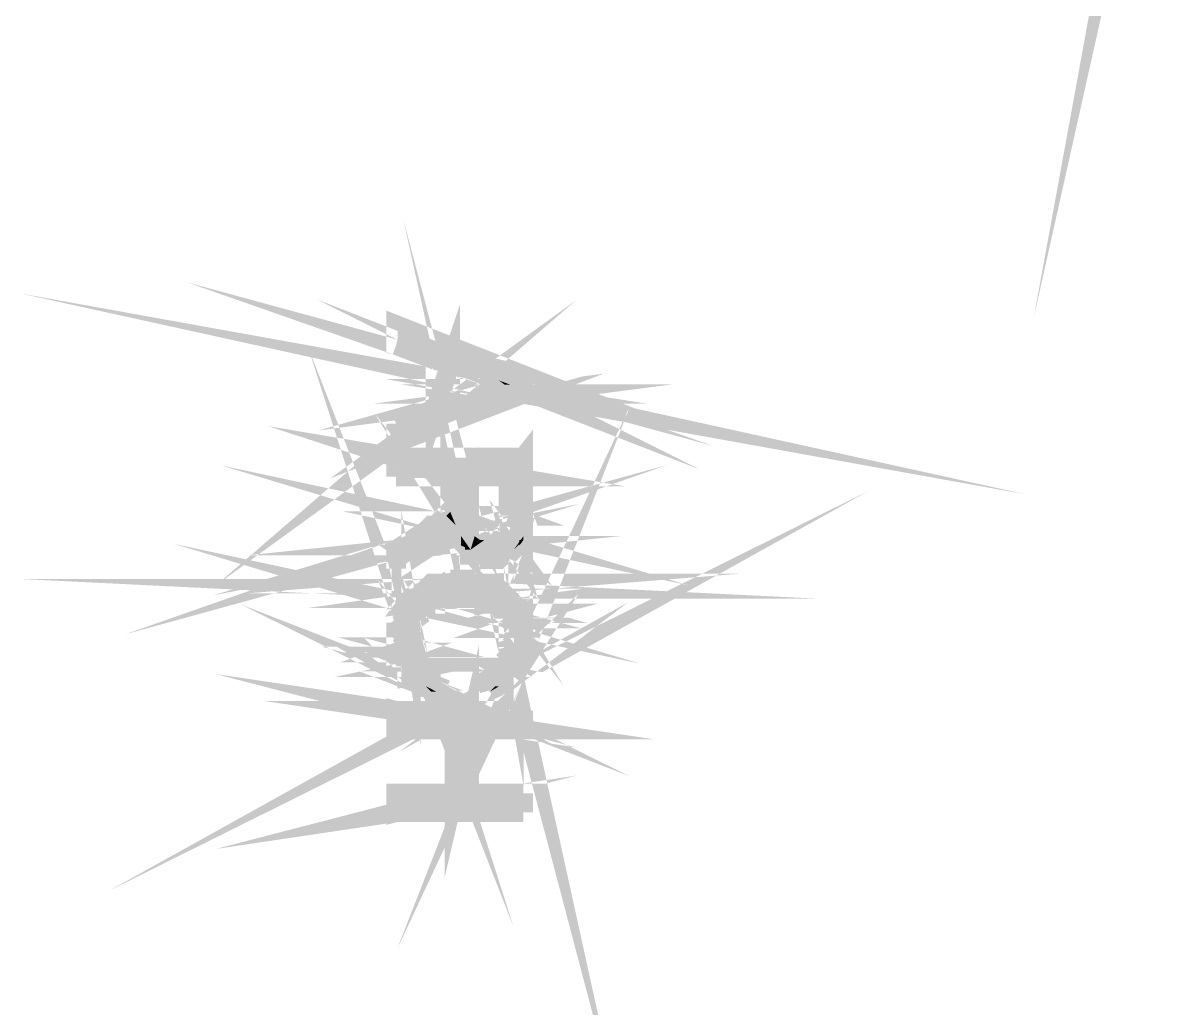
# Model space of a CAD drawing. Header units: inches. Extents: x -524 to 1067, y -71 to 1110.
# Drawn here: x 606 to 660, y 221.4 to 268.3 of the extents above; entities that cross this region are included whole.
import ezdxf

# ---------------------------------------------------------------- set-up
doc = ezdxf.new("R2010")
doc.units = ezdxf.units.IN
doc.header["$MEASUREMENT"] = 0
doc.layers.add('H', color=7, linetype='Continuous')
doc.layers.add('P', color=7, linetype='Continuous')

msp = doc.modelspace()

# ---------------------------------------------------------------- hatches: boundary and pattern name
at = {"layer": 'H', "linetype": 'Continuous'}
for points in [[(629.823, 251.535), (626.344, 251.984), (623.837, 252.951), (623.837, 253.853), (629.823, 251.535)], [(626.344, 251.984), (625.702, 249.926), (625.702, 252.243), (623.837, 252.951), (626.344, 251.984)], [(625.702, 249.926), (626.344, 251.984), (626.344, 250.181), (625.702, 249.926)], [(627.954, 251.535), (626.344, 251.984), (629.823, 251.535), (627.954, 251.535)], [(629.18, 251.083), (628.472, 251.276), (628.213, 251.276), (628.213, 251.535), (629.18, 251.083)], [(629.18, 251.083), (628.213, 251.535), (629.823, 251.535), (629.18, 251.083)], [(629.823, 250.634), (629.18, 251.083), (629.823, 251.535), (629.823, 250.634)], [(629.18, 251.083), (628.472, 251.276), (628.662, 251.276), (629.18, 251.083)], [(629.823, 250.634), (628.472, 250.824), (628.662, 250.824), (628.921, 251.083), (629.823, 250.634)], [(628.921, 251.083), (628.662, 251.276), (629.18, 251.083), (628.921, 251.083)], [(629.823, 250.634), (628.921, 251.083), (629.18, 251.083), (629.823, 250.634)], [(626.344, 250.181), (627.954, 250.634), (628.213, 250.824), (629.823, 250.634), (623.837, 248.316), (626.344, 250.181)], [(629.823, 250.634), (628.213, 250.824), (628.472, 250.824), (629.823, 250.634)], [(623.837, 248.316), (623.837, 249.218), (625.702, 249.926), (626.344, 250.181), (623.837, 248.316)], [(623.837, 246.641), (623.837, 247.608), (629.823, 247.608), (629.823, 244.838), (629.18, 246.641), (623.837, 246.641)], [(627.312, 243.228), (626.604, 244.389), (626.604, 245.739), (627.312, 246.641), (627.312, 243.228)], [(626.604, 245.739), (626.604, 246.641), (627.312, 246.641), (626.604, 245.739)], [(629.18, 244.838), (629.18, 246.641), (629.823, 244.838), (629.18, 244.838)], [(626.604, 244.389), (626.155, 244.838), (626.344, 245.031), (626.604, 244.389)], [(626.604, 244.389), (626.344, 245.031), (626.344, 245.29), (626.604, 245.29), (626.604, 244.389)], [(625.702, 244.389), (625.702, 244.582), (626.604, 244.389), (625.702, 244.389)], [(626.604, 244.389), (625.702, 244.582), (625.895, 244.582), (626.604, 244.389)], [(626.604, 244.389), (625.895, 244.582), (626.155, 244.838), (626.604, 244.389)], [(629.37, 243.228), (629.18, 244.582), (629.18, 244.838), (629.37, 243.228)], [(629.823, 244.582), (629.37, 243.228), (629.18, 244.838), (629.823, 244.838), (629.823, 244.582)], [(629.37, 243.228), (629.18, 244.389), (629.18, 244.582), (629.37, 243.228)], [(629.37, 243.228), (629.823, 244.582), (629.823, 244.389), (629.37, 243.228)], [(623.837, 243.228), (625.187, 244.13), (625.447, 244.389), (626.604, 244.389), (626.344, 244.13), (626.344, 243.871), (623.837, 243.228)], [(627.312, 243.228), (626.604, 244.13), (626.604, 244.389), (627.312, 243.228)], [(627.312, 243.228), (626.604, 243.871), (626.604, 244.13), (627.312, 243.228)], [(627.312, 243.228), (627.312, 244.13), (627.505, 243.871), (627.312, 243.228)], [(629.37, 243.228), (628.921, 243.871), (629.18, 244.13), (629.37, 243.228)], [(629.37, 243.228), (629.18, 244.13), (629.18, 244.389), (629.37, 243.228)], [(629.37, 243.228), (629.823, 244.389), (629.823, 244.13), (629.37, 243.228)], [(629.37, 243.228), (629.823, 244.13), (629.823, 243.871), (629.37, 243.228)], [(623.837, 243.228), (626.155, 243.809), (626.344, 243.871), (626.155, 243.809), (626.155, 243.681), (623.837, 243.228)], [(623.837, 243.228), (625.895, 243.615), (626.155, 243.681), (625.895, 243.615), (625.895, 243.422), (623.837, 243.228)], [(623.837, 242.265), (623.837, 243.228), (625.447, 243.422), (623.837, 242.265)], [(623.837, 243.228), (625.447, 243.422), (625.895, 243.422), (623.837, 243.228)], [(627.312, 243.228), (626.604, 243.871), (626.863, 243.871), (627.312, 243.228)], [(627.312, 243.228), (626.863, 243.681), (626.863, 243.871), (627.312, 243.228)], [(627.312, 243.228), (626.863, 243.422), (626.863, 243.681), (627.312, 243.228)], [(627.312, 243.228), (626.863, 243.422), (627.052, 243.422), (627.312, 243.228)], [(627.052, 243.228), (627.052, 243.422), (627.312, 243.228), (627.052, 243.228)], [(627.312, 243.228), (627.505, 243.871), (627.764, 243.681), (627.312, 243.228)], [(627.764, 242.714), (627.505, 242.973), (627.312, 242.973), (627.312, 243.228), (628.213, 243.681), (629.37, 243.228), (629.18, 242.973), (628.921, 242.973), (628.662, 242.714), (627.764, 242.714)], [(627.312, 243.228), (627.954, 243.681), (628.213, 243.681), (627.312, 243.228)], [(627.312, 243.228), (627.764, 243.681), (627.954, 243.681), (627.312, 243.228)], [(629.37, 243.228), (628.213, 243.681), (628.472, 243.681), (629.37, 243.228)], [(629.37, 243.228), (628.472, 243.681), (628.662, 243.681), (629.37, 243.228)], [(629.37, 243.228), (628.662, 243.681), (628.921, 243.871), (629.37, 243.228)], [(629.37, 243.228), (629.823, 243.871), (629.823, 243.681), (629.37, 243.228)], [(629.629, 243.422), (629.629, 243.681), (629.823, 243.681), (629.629, 243.422)], [(626.155, 241.553), (626.344, 241.812), (627.505, 241.812), (627.764, 241.553), (628.472, 241.553), (625.187, 241.363), (625.447, 241.553), (626.155, 241.553)], [(624.545, 240.845), (624.994, 241.363), (628.662, 241.363), (628.921, 241.104), (629.18, 241.104), (624.545, 240.845)], [(625.187, 241.363), (628.472, 241.553), (628.472, 241.363), (625.187, 241.363)], [(624.286, 240.655), (625.702, 240.845), (625.702, 240.655), (624.286, 240.655)], [(624.286, 240.655), (625.702, 240.845), (625.895, 240.845), (624.286, 240.655)], [(624.286, 240.655), (625.895, 240.845), (626.155, 240.845), (624.286, 240.655)], [(624.286, 240.655), (624.545, 240.845), (626.155, 240.845), (624.286, 240.655)], [(624.545, 240.845), (629.18, 241.104), (626.863, 240.845), (624.545, 240.845)], [(626.863, 240.845), (629.18, 241.104), (629.18, 240.845), (626.863, 240.845)], [(627.954, 240.655), (627.954, 240.845), (629.37, 240.845), (629.37, 240.655), (627.954, 240.655)], [(624.545, 239.046), (623.837, 239.947), (624.027, 240.203), (624.545, 239.046)], [(624.545, 239.046), (624.027, 240.203), (624.027, 240.396), (624.286, 240.396), (624.545, 239.046)], [(624.545, 239.046), (624.286, 240.396), (624.286, 240.655), (624.545, 239.046)], [(624.994, 240.396), (624.994, 240.203), (624.286, 240.655), (625.187, 240.655), (625.187, 240.396), (624.994, 240.396)], [(624.735, 240.203), (624.735, 239.947), (624.286, 240.655), (624.994, 240.203), (624.735, 240.203)], [(624.545, 239.688), (624.545, 239.494), (624.286, 240.655), (624.735, 239.947), (624.545, 239.688)], [(624.545, 239.046), (624.286, 240.655), (624.545, 239.494), (624.545, 239.046)], [(628.662, 240.396), (628.472, 240.655), (629.629, 240.396), (628.662, 240.396)], [(629.629, 240.396), (628.472, 240.655), (629.37, 240.655), (629.629, 240.396)], [(628.921, 240.203), (628.662, 240.396), (629.629, 240.396), (629.629, 240.203), (628.921, 240.203)], [(628.921, 239.947), (628.921, 240.203), (629.823, 240.203), (629.823, 239.688), (629.18, 239.947), (628.921, 239.947)], [(624.545, 239.046), (623.837, 239.688), (623.837, 239.947), (624.545, 239.046)], [(624.545, 239.046), (623.837, 239.235), (623.837, 239.688), (624.545, 239.046)], [(629.18, 239.494), (629.18, 239.947), (629.823, 239.688), (629.823, 239.235), (630.082, 239.046), (629.37, 237.177), (629.37, 239.235), (629.18, 239.494)], [(624.545, 238.786), (623.837, 239.046), (623.837, 239.235), (624.545, 239.046), (624.545, 238.786)], [(623.837, 238.078), (623.837, 239.046), (624.545, 238.786), (624.545, 238.337), (623.837, 238.078)], [(629.37, 237.177), (630.082, 239.046), (630.082, 238.786), (629.37, 237.177)], [(629.37, 237.177), (629.18, 238.593), (629.37, 238.786), (629.37, 237.177)], [(629.37, 237.177), (629.18, 238.078), (629.18, 238.593), (629.37, 237.177)], [(629.37, 237.177), (629.823, 238.337), (629.823, 238.593), (630.082, 238.786), (629.37, 237.177)], [(623.837, 238.078), (624.545, 238.337), (624.545, 238.078), (623.837, 238.078)], [(624.027, 237.629), (624.027, 237.885), (623.837, 238.078), (624.735, 238.078), (624.735, 237.885), (624.027, 237.629)], [(629.37, 237.177), (628.921, 237.885), (629.18, 238.078), (629.37, 237.177)], [(629.37, 237.177), (629.823, 238.337), (629.823, 238.078), (629.37, 237.177)], [(629.37, 237.177), (629.823, 238.078), (629.823, 237.885), (629.37, 237.177)], [(624.027, 237.629), (624.735, 237.885), (624.994, 237.885), (624.994, 237.629), (625.187, 237.629), (624.286, 237.436), (624.027, 237.629)], [(624.286, 237.177), (624.286, 237.436), (625.187, 237.629), (625.187, 237.436), (625.702, 237.436), (624.286, 237.177)], [(624.286, 237.177), (625.702, 237.436), (625.702, 237.177), (624.286, 237.177)], [(629.37, 237.177), (629.18, 236.918), (628.213, 236.469), (627.954, 237.436), (628.213, 237.436), (629.37, 237.177)], [(629.37, 237.177), (628.213, 237.436), (628.472, 237.436), (628.472, 237.629), (629.37, 237.177)], [(629.37, 237.177), (628.472, 237.629), (628.921, 237.629), (629.37, 237.177)], [(629.37, 237.177), (628.921, 237.629), (628.921, 237.885), (629.37, 237.177)], [(629.37, 237.177), (629.629, 237.498), (629.823, 237.885), (629.629, 237.498), (629.629, 237.436), (629.37, 237.177)], [(625.702, 236.469), (624.735, 236.918), (624.545, 236.918), (624.545, 237.177), (625.702, 236.469)], [(625.702, 236.469), (624.545, 237.177), (625.895, 237.177), (625.702, 236.469)], [(625.702, 236.469), (624.994, 236.728), (624.735, 236.918), (625.702, 236.469)], [(628.213, 236.469), (628.921, 236.918), (628.662, 236.728), (628.213, 236.469)], [(628.213, 236.469), (628.921, 236.918), (629.18, 236.918), (628.213, 236.469)], [(625.702, 236.469), (624.994, 236.728), (625.187, 236.728), (625.702, 236.469)], [(625.447, 236.469), (625.187, 236.728), (625.702, 236.469), (625.447, 236.469)], [(628.213, 236.469), (628.472, 236.728), (628.662, 236.728), (628.213, 236.469)], [(623.837, 234.6), (623.837, 235.567), (629.823, 234.6), (623.837, 234.6)], [(629.823, 234.6), (623.837, 235.567), (629.823, 235.567), (629.823, 234.6)], [(626.604, 231.64), (627.312, 234.6), (627.312, 231.64), (626.604, 231.64)], [(626.604, 231.64), (626.604, 234.6), (627.312, 234.6), (626.604, 231.64)], [(623.837, 230.676), (629.823, 231.64), (629.823, 230.676), (623.837, 230.676)], [(623.837, 230.676), (627.312, 231.64), (629.823, 231.64), (623.837, 230.676)], [(623.837, 230.676), (623.837, 231.64), (627.312, 231.64), (623.837, 230.676)]]:
    msp.add_hatch(color=256, dxfattribs=at).paths.add_polyline_path(points)

# ---------------------------------------------------------------- linework, layer by layer
at = {"layer": 'P'}
for points, const_width in [([(660.211, 284.238), (659.952, 283.081), (660.211, 284.497), (660.211, 284.238)], 1.157), ([(629.115, 238.144), (629.37, 237.177), (629.115, 238.337)], 0.927), ([(625.636, 252.243), (626.344, 252.05), (623.771, 252.951)], 0.927), ([(628.407, 250.889), (629.823, 250.634), (628.662, 250.889), (628.407, 250.889)], 0.927), ([(628.213, 251.535), (629.115, 251.083), (627.954, 251.535), (628.213, 251.535)], 0.927), ([(629.823, 251.535), (623.771, 252.951), (623.771, 253.915), (629.823, 251.535)], 0.927), ([(623.771, 252.951), (625.636, 252.243)], 0.927), ([(629.823, 251.535), (623.771, 252.951)], 0.927), ([(623.771, 252.951), (626.344, 252.05)], 0.927), ([(624.027, 240.203), (624.479, 239.046), (624.027, 240.462), (624.027, 240.203)], 0.927), ([(625.636, 252.243), (626.344, 252.05), (625.636, 249.926), (625.636, 252.243)], 0.927), ([(626.344, 252.05), (626.344, 250.181), (625.636, 249.926), (626.344, 252.05)], 0.927), ([(629.115, 251.083), (627.954, 251.535), (629.823, 251.535)], 0.927), ([(626.344, 252.05), (629.823, 251.535)], 0.927), ([(629.823, 251.535), (627.954, 251.535), (626.344, 252.05)], 0.927), ([(626.344, 252.05), (629.823, 251.535)], 0.927), ([(629.115, 251.083), (628.213, 251.342), (628.213, 251.535)], 0.927), ([(628.213, 251.535), (629.115, 251.083)], 0.927), ([(629.823, 251.535), (629.115, 251.083), (629.823, 250.634)], 0.927), ([(629.823, 251.535), (629.115, 251.083)], 0.927), ([(629.823, 250.634), (629.823, 251.535)], 0.927), ([(627.954, 250.634), (629.823, 250.634), (626.344, 250.181), (627.954, 250.634)], 0.927), ([(623.771, 248.316), (625.636, 249.926), (626.344, 250.181), (623.771, 248.316)], 0.927), ([(628.855, 251.083), (629.115, 251.083), (628.662, 251.342), (629.115, 251.083)], 0.927), ([(629.823, 250.634), (628.662, 250.889), (628.855, 251.083)], 0.927), ([(629.115, 251.083), (628.213, 251.342)], 0.927), ([(628.213, 251.342), (628.407, 251.342)], 0.927), ([(628.407, 251.342), (629.115, 251.083), (628.407, 251.342)], 0.927), ([(628.407, 251.342), (629.115, 251.083)], 0.927), ([(628.662, 251.342), (629.115, 251.083), (628.662, 251.342)], 0.927), ([(628.662, 251.342), (628.662, 251.342)], 0.927), ([(629.115, 251.083), (628.855, 251.083)], 0.927), ([(628.855, 251.083), (629.823, 250.634)], 0.927), ([(628.855, 251.083), (629.823, 250.634), (628.855, 251.083)], 0.927), ([(628.855, 251.083), (628.855, 251.083)], 0.927), ([(629.115, 251.083), (629.823, 250.634), (629.115, 251.083)], 0.927), ([(629.115, 251.083), (629.823, 250.634), (629.115, 251.083)], 0.927), ([(629.823, 250.634), (626.344, 250.181), (623.771, 248.316), (629.823, 250.634)], 0.927), ([(628.213, 250.889), (627.954, 250.634), (629.823, 250.634), (628.213, 250.889)], 0.927), ([(628.213, 250.889), (629.823, 250.634)], 0.927), ([(629.823, 250.634), (628.407, 250.889), (628.213, 250.889)], 0.927), ([(629.823, 250.634), (628.407, 250.889), (628.407, 250.889), (629.823, 250.634)], 0.927), ([(623.771, 248.316), (625.636, 249.926)], 0.927), ([(625.636, 249.926), (623.771, 249.218)], 0.927), ([(629.823, 238.144), (629.37, 237.177), (629.823, 238.337), (629.823, 238.144)], 0.927), ([(626.538, 244.13), (627.246, 243.228), (626.538, 244.389)], 0.927), ([(623.771, 249.218), (623.771, 248.316)], 0.927), ([(626.538, 244.389), (626.344, 245.29), (626.344, 245.097)], 0.927), ([(626.538, 246.707), (623.771, 247.608), (629.115, 246.707), (626.538, 246.707)], 0.927), ([(629.115, 246.707), (629.823, 247.608), (629.823, 244.838), (629.115, 246.707)], 0.927), ([(626.538, 246.707), (623.771, 247.608), (623.771, 246.707)], 0.927), ([(623.771, 247.608), (629.115, 246.707), (629.823, 247.608)], 0.927), ([(629.823, 247.608), (623.771, 247.608)], 0.927), ([(626.538, 245.739), (627.246, 246.707), (627.246, 243.228)], 0.927), ([(626.344, 243.936), (623.771, 243.228), (626.344, 244.13)], 0.927), ([(625.636, 244.582), (626.538, 244.389), (625.895, 244.582), (625.636, 244.582)], 0.927), ([(623.771, 246.707), (626.538, 246.707)], 0.927), ([(629.115, 246.707), (627.246, 246.707), (626.538, 246.707), (629.115, 246.707)], 0.927), ([(627.246, 246.707), (626.538, 246.707), (626.538, 245.739)], 0.927), ([(626.538, 245.739), (627.246, 246.707)], 0.927), ([(627.246, 243.228), (627.246, 245.097), (627.246, 246.707), (627.246, 243.228)], 0.927), ([(629.115, 246.707), (629.823, 244.838), (629.115, 244.838)], 0.927), ([(629.115, 244.838), (629.115, 246.707)], 0.927), ([(629.37, 243.228), (629.823, 244.582), (629.823, 244.389)], 0.927), ([(629.115, 236.983), (628.213, 236.534), (629.37, 237.177), (629.115, 236.983)], 0.927), ([(626.538, 245.546), (626.538, 244.389), (626.538, 245.739), (626.538, 245.546)], 0.927), ([(626.538, 244.389), (626.538, 245.739)], 0.927), ([(626.538, 245.739), (626.538, 245.739)], 0.927), ([(626.538, 245.739), (626.538, 244.389)], 0.927), ([(627.246, 243.228), (626.538, 245.739)], 0.927), ([(626.538, 245.739), (626.538, 244.389)], 0.927), ([(627.246, 243.228), (626.538, 245.739)], 0.927), ([(626.089, 244.838), (626.538, 244.389), (626.344, 245.097), (626.089, 244.838)], 0.927), ([(626.538, 244.389), (626.344, 245.29), (626.538, 245.29)], 0.927), ([(626.538, 244.389), (626.344, 245.097)], 0.927), ([(626.344, 245.097), (626.344, 245.097)], 0.927), ([(626.344, 245.097), (626.538, 244.389)], 0.927), ([(626.344, 245.097), (626.538, 244.389)], 0.927), ([(626.538, 245.29), (626.538, 244.389), (626.538, 245.546)], 0.927), ([(626.538, 245.546), (626.538, 245.29)], 0.927), ([(626.538, 244.389), (626.538, 245.546)], 0.927), ([(626.538, 245.546), (626.538, 245.546)], 0.927), ([(626.538, 245.546), (626.538, 244.389)], 0.927), ([(626.538, 245.29), (626.538, 244.389)], 0.927), ([(627.246, 244.838), (627.246, 243.228), (627.246, 245.097), (627.246, 244.838)], 0.927), ([(628.855, 243.936), (629.37, 243.228), (629.115, 244.13)], 0.927), ([(629.37, 243.228), (629.564, 243.681), (629.564, 243.422)], 0.927), ([(626.089, 243.681), (623.771, 243.228), (626.089, 243.936), (626.089, 243.681)], 0.927), ([(624.286, 240.655), (624.479, 239.494), (624.479, 239.754)], 0.927), ([(625.636, 244.582), (626.538, 244.389), (625.636, 244.582)], 0.927), ([(626.089, 244.838), (625.895, 244.582)], 0.927), ([(626.538, 244.389), (625.895, 244.582), (625.895, 244.582), (626.538, 244.389)], 0.927), ([(625.895, 244.582), (626.538, 244.389)], 0.927), ([(626.538, 244.389), (626.089, 244.838)], 0.927), ([(626.538, 244.389), (626.089, 244.838)], 0.927), ([(626.089, 244.838), (626.089, 244.838)], 0.927), ([(626.089, 244.838), (626.538, 244.389)], 0.927), ([(629.823, 244.838), (629.115, 244.838), (629.823, 244.582), (629.823, 244.838)], 0.927), ([(627.246, 244.838), (627.246, 243.228), (627.246, 244.838)], 0.927), ([(627.246, 244.582), (627.246, 243.228), (627.246, 244.582)], 0.927), ([(627.246, 244.582), (627.246, 243.228), (627.246, 244.582)], 0.927), ([(629.115, 244.838), (629.37, 243.228), (629.115, 244.838)], 0.927), ([(629.115, 244.838), (629.37, 243.228), (629.115, 244.838)], 0.927), ([(629.115, 244.838), (629.823, 244.582), (629.37, 243.228)], 0.927), ([(629.37, 243.228), (629.115, 244.838)], 0.927), ([(629.115, 244.582), (629.37, 243.228), (629.115, 244.582)], 0.927), ([(629.37, 243.228), (629.823, 244.582), (629.823, 244.582), (629.37, 243.228)], 0.927), ([(623.771, 243.228), (626.344, 244.13)], 0.927), ([(625.187, 244.13), (623.771, 243.228)], 0.927), ([(625.187, 244.13), (626.538, 244.389)], 0.927), ([(625.187, 244.13), (626.538, 244.389)], 0.927), ([(626.538, 244.389), (625.447, 244.389), (625.187, 244.13)], 0.927), ([(626.344, 244.13), (625.187, 244.13)], 0.927), ([(626.344, 244.13), (625.187, 244.13), (626.344, 244.13), (626.344, 244.13), (625.187, 244.13), (626.344, 244.13)], 0.927), ([(625.187, 244.13), (625.187, 244.13), (626.344, 244.13)], 0.927), ([(626.538, 244.389), (625.447, 244.389), (625.636, 244.389)], 0.927), ([(625.636, 244.389), (626.538, 244.389)], 0.927), ([(625.636, 244.389), (626.538, 244.389)], 0.927), ([(626.538, 244.389), (626.538, 244.389), (625.636, 244.389)], 0.927), ([(626.538, 244.389), (626.344, 244.13)], 0.927), ([(626.344, 244.13), (626.344, 243.936)], 0.927), ([(626.538, 244.389), (626.538, 244.13)], 0.927), ([(627.246, 243.228), (626.538, 244.389)], 0.927), ([(626.538, 244.389), (626.538, 244.389)], 0.927), ([(626.538, 244.389), (627.246, 243.228)], 0.927), ([(626.538, 244.389), (627.246, 243.228)], 0.927), ([(626.538, 244.13), (627.246, 243.228), (626.538, 244.13)], 0.927), ([(627.246, 244.389), (627.246, 243.228), (627.246, 244.389)], 0.927), ([(627.246, 244.13), (627.505, 243.936)], 0.927), ([(627.246, 243.228), (627.246, 244.13)], 0.927), ([(627.246, 244.13), (627.246, 243.228), (627.246, 244.13), (627.246, 243.228), (627.246, 244.13)], 0.927), ([(627.246, 244.13), (627.246, 244.13)], 0.927), ([(628.855, 243.936), (628.662, 243.681), (629.37, 243.228), (628.855, 243.936)], 0.927), ([(629.115, 244.13), (628.855, 243.936)], 0.927), ([(629.115, 244.389), (629.37, 243.228), (629.115, 244.389)], 0.927), ([(629.115, 244.389), (629.37, 243.228), (629.115, 244.389)], 0.927), ([(629.823, 244.389), (629.37, 243.228), (629.823, 244.389)], 0.927), ([(629.823, 244.389), (629.37, 243.228)], 0.927), ([(629.823, 244.13), (629.37, 243.228), (629.823, 244.13)], 0.927), ([(623.771, 243.228), (626.089, 243.936), (626.344, 243.936), (623.771, 243.228)], 0.927), ([(623.771, 243.228), (625.895, 243.681)], 0.927), ([(623.771, 243.228), (625.895, 243.681)], 0.927), ([(626.089, 243.681), (623.771, 243.228)], 0.927), ([(625.895, 243.681), (625.895, 243.422)], 0.927), ([(625.895, 243.681), (626.089, 243.681)], 0.927), ([(626.538, 243.936), (627.246, 243.228), (626.538, 243.936)], 0.927), ([(626.797, 243.936), (627.246, 243.228), (626.797, 243.936)], 0.927), ([(626.797, 243.681), (627.246, 243.228), (626.797, 243.681)], 0.927), ([(627.246, 243.228), (627.505, 243.936)], 0.927), ([(627.505, 243.936), (627.246, 243.228), (627.505, 243.936)], 0.927), ([(627.505, 243.936), (627.246, 243.228)], 0.927), ([(627.246, 243.228), (628.213, 243.681)], 0.927), ([(628.213, 243.681), (627.246, 243.228), (628.213, 243.681)], 0.927), ([(627.954, 243.681), (627.246, 243.228), (627.954, 243.681)], 0.927), ([(627.764, 243.681), (627.246, 243.228), (627.764, 243.681)], 0.927), ([(627.764, 243.681), (627.246, 243.228), (627.764, 243.681)], 0.927), ([(627.764, 243.681), (627.246, 243.228)], 0.927), ([(627.505, 243.936), (627.764, 243.681)], 0.927), ([(628.213, 243.681), (629.37, 243.228)], 0.927), ([(628.407, 243.681), (629.37, 243.228), (628.407, 243.681)], 0.927), ([(628.407, 243.681), (629.37, 243.228), (628.407, 243.681)], 0.927), ([(628.662, 243.681), (629.37, 243.228), (628.662, 243.681)], 0.927), ([(628.855, 243.936), (629.37, 243.228), (628.855, 243.936)], 0.927), ([(628.855, 243.936), (629.37, 243.228), (628.855, 243.936)], 0.927), ([(629.823, 243.936), (629.37, 243.228), (629.823, 243.936)], 0.927), ([(629.823, 243.936), (629.37, 243.228), (629.823, 243.936), (629.823, 243.936)], 0.927), ([(629.37, 243.228), (629.564, 243.681)], 0.927), ([(629.823, 243.681), (629.37, 243.228)], 0.927), ([(629.564, 243.681), (629.823, 243.681)], 0.927), ([(625.187, 240.462), (624.286, 240.655), (624.928, 240.462)], 0.927), ([(623.771, 243.228), (625.636, 243.422), (625.447, 243.422)], 0.927), ([(625.447, 243.422), (623.771, 243.228), (625.447, 243.422), (623.771, 243.228)], 0.927), ([(623.771, 242.327), (625.447, 243.422)], 0.927), ([(625.447, 243.422), (623.771, 243.228)], 0.927), ([(623.771, 243.228), (625.636, 243.422)], 0.927), ([(625.895, 243.422), (623.771, 243.228)], 0.927), ([(625.895, 243.422), (623.771, 243.228)], 0.927), ([(623.771, 243.228), (623.771, 242.327)], 0.927), ([(625.636, 243.422), (625.895, 243.422)], 0.927), ([(626.797, 243.422), (627.246, 243.228), (626.797, 243.422)], 0.927), ([(627.052, 243.422), (627.246, 243.228), (627.052, 243.422)], 0.927), ([(627.052, 243.228), (627.052, 243.228), (627.052, 243.228)], 0.927), ([(629.37, 243.228), (627.246, 243.228)], 0.927), ([(629.37, 243.228), (627.246, 243.228)], 0.927), ([(627.246, 243.228), (629.115, 242.973)], 0.927), ([(627.246, 243.228), (629.115, 242.973)], 0.927), ([(629.115, 242.973), (627.246, 242.973), (627.246, 243.228)], 0.927), ([(629.115, 242.973), (627.246, 242.973), (629.115, 242.973), (629.115, 242.973), (627.246, 242.973)], 0.927), ([(629.115, 242.973), (627.505, 242.973), (627.246, 242.973)], 0.927), ([(629.115, 242.973), (627.505, 242.973), (628.855, 242.973)], 0.927), ([(627.505, 242.973), (628.855, 242.973), (627.505, 242.973), (627.505, 242.973), (628.855, 242.973), (627.505, 242.973)], 0.927), ([(628.855, 242.973), (628.855, 242.973), (627.505, 242.973)], 0.927), ([(627.764, 242.779), (627.505, 242.973)], 0.927), ([(628.855, 242.973), (627.764, 242.779)], 0.927), ([(628.855, 242.973), (627.764, 242.779)], 0.927), ([(627.764, 242.779), (628.662, 242.779), (628.855, 242.973)], 0.927), ([(628.855, 242.973), (629.115, 242.973)], 0.927), ([(629.115, 242.973), (629.37, 243.228)], 0.927), ([(629.564, 243.422), (629.37, 243.228), (629.37, 243.228), (629.564, 243.422)], 0.927), ([(629.564, 243.422), (629.37, 243.228), (629.564, 243.422)], 0.927), ([(629.564, 243.422), (629.37, 243.228)], 0.927), ([(624.735, 239.947), (624.479, 239.754), (624.286, 240.655), (624.735, 239.947)], 0.927), ([(627.764, 242.779), (628.662, 242.779)], 0.927), ([(628.662, 242.779), (627.954, 242.779), (627.764, 242.779)], 0.927), ([(628.662, 242.779), (627.954, 242.779), (628.407, 242.779), (628.662, 242.779)], 0.927), ([(627.954, 242.779), (628.407, 242.779), (627.954, 242.779), (627.954, 242.779), (628.407, 242.779), (627.954, 242.779)], 0.927), ([(628.407, 242.779), (628.407, 242.779), (627.954, 242.779)], 0.927), ([(628.407, 242.779), (628.213, 242.779), (627.954, 242.779)], 0.927), ([(629.115, 238.593), (629.37, 237.177), (629.37, 238.786)], 0.927), ([(628.662, 241.363), (624.928, 241.363), (628.855, 241.17), (628.662, 241.363)], 0.927), ([(625.447, 241.619), (628.407, 241.619), (625.187, 241.363), (625.447, 241.619)], 0.927), ([(623.771, 239.947), (624.479, 239.046), (624.027, 240.203)], 0.927), ([(624.735, 241.17), (624.928, 241.363)], 0.927), ([(625.187, 241.363), (628.662, 241.363), (624.928, 241.363), (625.187, 241.363)], 0.927), ([(624.928, 241.363), (628.855, 241.17)], 0.927), ([(628.407, 241.363), (628.407, 241.619), (625.187, 241.363)], 0.927), ([(628.407, 241.363), (625.187, 241.363), (628.407, 241.363), (625.187, 241.363), (628.662, 241.363), (628.407, 241.363)], 0.927), ([(628.407, 241.363), (625.187, 241.363), (625.187, 241.363), (628.407, 241.363), (625.187, 241.363), (628.407, 241.363), (625.187, 241.363)], 0.927), ([(628.213, 241.619), (625.447, 241.619), (625.636, 241.619)], 0.927), ([(628.213, 241.619), (625.447, 241.619), (628.407, 241.619), (628.213, 241.619)], 0.927), ([(627.954, 241.619), (625.636, 241.619)], 0.927), ([(625.636, 241.619), (625.895, 241.619)], 0.927), ([(627.954, 241.619), (625.636, 241.619), (627.954, 241.619), (627.954, 241.619), (625.636, 241.619), (627.954, 241.619)], 0.927), ([(625.636, 241.619), (625.636, 241.619), (627.954, 241.619)], 0.927), ([(625.636, 241.619), (628.213, 241.619)], 0.927), ([(625.636, 241.619), (628.213, 241.619)], 0.927), ([(626.089, 241.619), (627.764, 241.619), (625.895, 241.619), (626.089, 241.619)], 0.927), ([(627.764, 241.619), (625.895, 241.619)], 0.927), ([(625.895, 241.619), (627.954, 241.619)], 0.927), ([(625.895, 241.619), (627.954, 241.619)], 0.927), ([(627.505, 241.812), (626.089, 241.619)], 0.927), ([(626.089, 241.619), (626.344, 241.812)], 0.927), ([(627.505, 241.812), (626.089, 241.619)], 0.927), ([(626.089, 241.619), (627.764, 241.619), (627.505, 241.812)], 0.927), ([(626.538, 241.812), (627.246, 241.812), (626.344, 241.812), (626.538, 241.812)], 0.927), ([(627.246, 241.812), (626.344, 241.812), (627.505, 241.812), (627.246, 241.812)], 0.927), ([(626.344, 241.812), (627.505, 241.812), (626.344, 241.812), (626.344, 241.812), (627.505, 241.812), (626.344, 241.812)], 0.927), ([(627.505, 241.812), (627.505, 241.812), (626.344, 241.812)], 0.927), ([(626.797, 241.812), (627.052, 241.812), (626.797, 241.812), (626.538, 241.812)], 0.927), ([(626.538, 241.812), (626.797, 241.812)], 0.927), ([(627.052, 241.812), (626.538, 241.812)], 0.927), ([(626.538, 241.812), (627.246, 241.812), (627.052, 241.812)], 0.927), ([(627.954, 241.619), (627.764, 241.619)], 0.927), ([(628.213, 241.619), (627.954, 241.619)], 0.927), ([(624.479, 240.911), (626.089, 240.911), (624.286, 240.655), (624.479, 240.911)], 0.927), ([(629.115, 241.17), (624.479, 240.911), (624.735, 241.17)], 0.927), ([(625.636, 240.911), (624.286, 240.655)], 0.927), ([(624.286, 240.655), (625.636, 240.655), (625.636, 240.911)], 0.927), ([(625.895, 240.911), (624.286, 240.655), (625.895, 240.911)], 0.927), ([(626.089, 240.911), (624.286, 240.655), (626.089, 240.911)], 0.927), ([(626.089, 240.911), (624.286, 240.655), (626.089, 240.911), (626.089, 240.911)], 0.927), ([(629.115, 241.17), (624.479, 240.911)], 0.927), ([(626.344, 240.911), (624.479, 240.911), (626.089, 240.911), (626.344, 240.911)], 0.927), ([(626.538, 240.911), (624.479, 240.911), (626.538, 240.911)], 0.927), ([(626.797, 240.911), (624.479, 240.911), (626.797, 240.911)], 0.927), ([(624.479, 240.911), (626.797, 240.911)], 0.927), ([(624.479, 240.911), (626.797, 240.911), (626.797, 240.911), (624.479, 240.911), (626.797, 240.911), (624.479, 240.911), (626.797, 240.911)], 0.927), ([(624.479, 240.911), (624.479, 240.911), (626.797, 240.911)], 0.927), ([(628.855, 241.17), (624.735, 241.17)], 0.927), ([(628.855, 241.17), (624.735, 241.17)], 0.927), ([(624.735, 241.17), (628.855, 241.17), (628.855, 241.17), (624.735, 241.17)], 0.927), ([(628.855, 241.17), (624.735, 241.17)], 0.927), ([(624.735, 241.17), (624.735, 241.17)], 0.927), ([(628.855, 241.17), (624.735, 241.17)], 0.927), ([(624.735, 241.17), (629.115, 241.17), (628.855, 241.17)], 0.927), ([(624.735, 241.17), (629.115, 241.17)], 0.927), ([(626.797, 240.911), (629.115, 241.17)], 0.927), ([(629.115, 241.17), (626.797, 240.911)], 0.927), ([(626.797, 240.911), (629.115, 240.911), (626.797, 240.911)], 0.927), ([(626.797, 240.911), (629.115, 240.911)], 0.927), ([(627.052, 240.911), (629.115, 240.911), (627.052, 240.911)], 0.927), ([(627.246, 240.911), (629.115, 240.911), (627.505, 240.911), (627.246, 240.911)], 0.927), ([(627.505, 240.911), (629.37, 240.911), (627.505, 240.911)], 0.927), ([(629.115, 240.911), (627.505, 240.911), (629.37, 240.911), (629.115, 240.911)], 0.927), ([(627.505, 240.911), (629.37, 240.911), (627.505, 240.911), (627.505, 240.911)], 0.927), ([(627.764, 240.911), (629.37, 240.911), (627.764, 240.911)], 0.927), ([(627.954, 240.911), (629.37, 240.911)], 0.927), ([(629.37, 240.911), (627.954, 240.655), (627.954, 240.911)], 0.927), ([(629.37, 240.911), (627.954, 240.655)], 0.927), ([(629.115, 240.911), (629.115, 241.17)], 0.927), ([(629.37, 237.177), (629.823, 238.593), (629.823, 238.337)], 0.927), ([(629.37, 240.655), (629.37, 240.911)], 0.927), ([(624.027, 240.203), (623.771, 239.947)], 0.927), ([(624.479, 239.046), (624.027, 240.462)], 0.927), ([(624.027, 240.462), (624.286, 240.462)], 0.927), ([(624.479, 239.046), (624.027, 240.203), (624.027, 240.203), (624.479, 239.046)], 0.927), ([(624.286, 240.462), (624.479, 239.046), (624.286, 240.655)], 0.927), ([(624.286, 240.655), (624.286, 240.462)], 0.927), ([(624.479, 239.046), (624.286, 240.655), (624.286, 240.655), (624.479, 239.046)], 0.927), ([(625.636, 240.655), (624.286, 240.655), (625.636, 240.655), (624.286, 240.655), (625.447, 240.655)], 0.927), ([(624.286, 240.655), (625.447, 240.655), (625.187, 240.655), (624.286, 240.655)], 0.927), ([(625.187, 240.655), (624.286, 240.655)], 0.927), ([(624.286, 240.655), (625.187, 240.655)], 0.927), ([(624.286, 240.655), (624.928, 240.462)], 0.927), ([(624.928, 240.203), (624.286, 240.655)], 0.927), ([(624.928, 240.203), (624.286, 240.655), (624.928, 240.203)], 0.927), ([(624.735, 240.203), (624.286, 240.655)], 0.927), ([(624.286, 240.655), (624.735, 239.947)], 0.927), ([(624.286, 240.655), (624.735, 239.947), (624.735, 239.947), (624.286, 240.655)], 0.927), ([(624.479, 239.754), (624.286, 240.655)], 0.927), ([(624.286, 240.655), (624.479, 239.494)], 0.927), ([(624.479, 239.494), (624.286, 240.655)], 0.927), ([(624.479, 239.494), (624.286, 240.655), (624.479, 239.494)], 0.927), ([(624.479, 239.301), (624.286, 240.655)], 0.927), ([(624.286, 240.655), (624.479, 239.046)], 0.927), ([(624.286, 240.655), (624.479, 239.046), (624.479, 239.046), (624.286, 240.655)], 0.927), ([(624.286, 240.462), (624.479, 239.046)], 0.927), ([(624.735, 239.947), (624.735, 240.203)], 0.927), ([(624.928, 240.462), (625.187, 240.462)], 0.927), ([(624.928, 240.462), (624.928, 240.203)], 0.927), ([(625.447, 240.655), (625.636, 240.655)], 0.927), ([(629.564, 240.462), (628.662, 240.462), (629.564, 240.462), (628.662, 240.462), (629.564, 240.203), (629.564, 240.462)], 0.927), ([(628.855, 240.203), (629.823, 240.203), (628.855, 240.203), (629.823, 240.203), (628.855, 239.947)], 0.927), ([(628.662, 240.462), (629.564, 240.203), (628.855, 240.203), (628.662, 240.462)], 0.927), ([(629.564, 237.629), (629.823, 237.885), (629.37, 237.177)], 0.927), ([(627.954, 240.655), (629.37, 240.655)], 0.927), ([(629.37, 240.655), (627.954, 240.655)], 0.927), ([(627.954, 240.655), (629.37, 240.655)], 0.927), ([(628.213, 240.655), (629.37, 240.655), (628.407, 240.655), (628.213, 240.655)], 0.927), ([(628.407, 240.655), (629.564, 240.462), (628.407, 240.655), (629.564, 240.462)], 0.927), ([(629.564, 240.462), (628.662, 240.462), (628.407, 240.655)], 0.927), ([(629.37, 240.655), (628.407, 240.655)], 0.927), ([(628.407, 240.655), (629.564, 240.462)], 0.927), ([(629.564, 240.462), (628.662, 240.462), (629.564, 240.462), (628.662, 240.462), (628.662, 240.462), (629.564, 240.462)], 0.927), ([(628.855, 239.947), (628.855, 240.203)], 0.927), ([(629.823, 240.203), (628.855, 239.947)], 0.927), ([(628.855, 239.947), (629.823, 239.947), (629.823, 240.203)], 0.927), ([(629.564, 240.203), (628.855, 240.203), (629.823, 240.203), (629.564, 240.203)], 0.927), ([(629.564, 240.462), (629.37, 240.655)], 0.927), ([(624.735, 236.983), (625.636, 236.534), (624.479, 236.983), (624.735, 236.983)], 0.927), ([(623.771, 239.947), (624.479, 239.046), (623.771, 239.947)], 0.927), ([(624.479, 239.046), (623.771, 239.494), (623.771, 239.754)], 0.927), ([(623.771, 239.754), (624.479, 239.046)], 0.927), ([(623.771, 239.754), (624.479, 239.046), (623.771, 239.754)], 0.927), ([(623.771, 239.754), (623.771, 239.754)], 0.927), ([(629.823, 239.947), (629.115, 239.947), (629.823, 239.754)], 0.927), ([(629.823, 239.754), (629.115, 239.494), (629.823, 239.494), (629.823, 239.754)], 0.927), ([(628.855, 239.947), (629.823, 239.947)], 0.927), ([(629.823, 239.947), (629.115, 239.947), (628.855, 239.947)], 0.927), ([(629.115, 239.947), (629.823, 239.754), (629.115, 239.947)], 0.927), ([(629.115, 239.754), (629.823, 239.754), (629.115, 239.754), (629.115, 239.754), (629.823, 239.754), (629.115, 239.754)], 0.927), ([(629.823, 239.754), (629.823, 239.754), (629.115, 239.754)], 0.927), ([(629.823, 239.754), (629.115, 239.494), (629.115, 239.754)], 0.927), ([(629.823, 239.754), (629.823, 239.947)], 0.927), ([(624.479, 239.046), (623.771, 239.494)], 0.927), ([(623.771, 239.494), (623.771, 239.301)], 0.927), ([(623.771, 239.301), (624.479, 239.046), (623.771, 239.301)], 0.927), ([(623.771, 239.301), (624.479, 239.046)], 0.927), ([(624.479, 239.494), (624.479, 239.494)], 0.927), ([(624.479, 239.046), (624.479, 239.301)], 0.927), ([(629.115, 239.494), (629.823, 239.494)], 0.927), ([(629.37, 239.301), (629.115, 239.494)], 0.927), ([(629.823, 239.494), (629.37, 239.301)], 0.927), ([(629.823, 239.494), (629.37, 239.301)], 0.927), ([(629.37, 237.177), (629.564, 237.629), (629.564, 237.436)], 0.927), ([(629.823, 239.301), (629.37, 239.046), (629.37, 239.301)], 0.927), ([(629.37, 239.301), (629.823, 239.301)], 0.927), ([(629.37, 239.301), (629.823, 239.301)], 0.927), ([(629.823, 239.301), (629.37, 239.046)], 0.927), ([(629.823, 239.301), (629.823, 239.494)], 0.927), ([(630.082, 239.046), (629.823, 239.301)], 0.927), ([(623.771, 238.786), (624.479, 238.593), (623.771, 238.593), (623.771, 238.786)], 0.927), ([(624.479, 238.593), (623.771, 238.337), (624.479, 238.337)], 0.927), ([(623.771, 239.046), (624.479, 238.786), (623.771, 239.046)], 0.927), ([(623.771, 239.046), (624.479, 239.046), (623.771, 239.046), (623.771, 239.046), (624.479, 239.046)], 0.927), ([(623.771, 239.046), (624.479, 238.786), (624.479, 239.046)], 0.927), ([(623.771, 238.786), (624.479, 238.786)], 0.927), ([(624.479, 238.786), (623.771, 238.786)], 0.927), ([(623.771, 238.786), (623.771, 238.786)], 0.927), ([(624.479, 238.786), (623.771, 238.786)], 0.927), ([(623.771, 238.786), (624.479, 238.593)], 0.927), ([(624.479, 238.593), (623.771, 238.593), (624.479, 238.593), (624.479, 238.593), (623.771, 238.593)], 0.927), ([(624.479, 238.593), (623.771, 238.337), (623.771, 238.593)], 0.927), ([(624.479, 238.593), (624.479, 238.786)], 0.927), ([(624.479, 238.337), (624.479, 238.593)], 0.927), ([(629.37, 238.786), (629.115, 238.593)], 0.927), ([(629.115, 238.337), (629.115, 238.593)], 0.927), ([(629.115, 238.593), (629.37, 237.177)], 0.927), ([(629.37, 239.046), (629.37, 237.177), (629.37, 239.046)], 0.927), ([(629.37, 237.177), (630.082, 239.046)], 0.927), ([(629.37, 237.177), (630.082, 239.046), (630.082, 239.046), (629.37, 237.177)], 0.927), ([(629.37, 239.046), (630.082, 239.046)], 0.927), ([(629.37, 239.046), (630.082, 239.046)], 0.927), ([(630.082, 239.046), (629.37, 239.046)], 0.927), ([(629.37, 239.046), (629.37, 239.046)], 0.927), ([(630.082, 239.046), (629.37, 239.046)], 0.927), ([(629.37, 239.046), (630.082, 239.046), (630.082, 239.046), (629.37, 239.046)], 0.927), ([(630.082, 239.046), (629.37, 237.177)], 0.927), ([(629.37, 237.177), (629.37, 239.046)], 0.927), ([(629.37, 237.177), (629.37, 238.786)], 0.927), ([(629.37, 238.786), (629.37, 238.786)], 0.927), ([(629.37, 238.786), (629.37, 237.177)], 0.927), ([(629.37, 237.177), (629.823, 238.593), (630.082, 238.786)], 0.927), ([(630.082, 238.786), (629.37, 237.177)], 0.927), ([(630.082, 238.786), (629.37, 237.177)], 0.927), ([(630.082, 239.046), (630.082, 238.786)], 0.927), ([(624.735, 238.144), (623.771, 238.144), (624.735, 237.885)], 0.927), ([(623.771, 238.144), (624.735, 237.885), (624.027, 237.885), (623.771, 238.144)], 0.927), ([(624.479, 238.337), (623.771, 238.144), (624.479, 238.337)], 0.927), ([(623.771, 238.337), (624.479, 238.337)], 0.927), ([(624.479, 238.337), (623.771, 238.144)], 0.927), ([(623.771, 238.144), (623.771, 238.337)], 0.927), ([(624.479, 238.144), (623.771, 238.144), (624.479, 238.144)], 0.927), ([(624.479, 238.144), (623.771, 238.144), (623.771, 238.144), (624.479, 238.144)], 0.927), ([(624.735, 237.885), (624.735, 238.144)], 0.927), ([(629.115, 238.144), (628.855, 237.885)], 0.927), ([(629.115, 238.337), (629.115, 238.144)], 0.927), ([(629.37, 237.177), (629.115, 238.337)], 0.927), ([(629.37, 237.177), (629.115, 238.144)], 0.927), ([(629.37, 237.177), (629.115, 238.144)], 0.927), ([(629.115, 238.144), (629.115, 238.144)], 0.927), ([(629.115, 238.144), (629.37, 237.177)], 0.927), ([(629.37, 237.177), (629.823, 238.337)], 0.927), ([(629.823, 238.337), (629.37, 237.177)], 0.927), ([(629.823, 238.337), (629.37, 237.177)], 0.927), ([(629.823, 238.144), (629.37, 237.177), (629.823, 238.144)], 0.927), ([(629.823, 238.337), (629.823, 238.337)], 0.927), ([(624.027, 237.629), (625.187, 237.629), (624.286, 237.436), (624.027, 237.629)], 0.927), ([(624.735, 237.885), (624.027, 237.629), (624.735, 237.885)], 0.927), ([(624.928, 237.885), (624.027, 237.629)], 0.927), ([(624.027, 237.629), (624.928, 237.629), (624.928, 237.885)], 0.927), ([(624.735, 237.885), (624.027, 237.885), (624.735, 237.885), (624.735, 237.885), (624.027, 237.885)], 0.927), ([(624.735, 237.885), (624.027, 237.629)], 0.927), ([(624.027, 237.629), (624.027, 237.885)], 0.927), ([(624.027, 237.629), (624.928, 237.629)], 0.927), ([(624.928, 237.629), (624.027, 237.629), (624.027, 237.629), (624.928, 237.629)], 0.927), ([(624.027, 237.629), (625.187, 237.629), (624.928, 237.629)], 0.927), ([(625.187, 237.629), (624.286, 237.436), (625.187, 237.629)], 0.927), ([(625.636, 236.534), (624.479, 236.983), (624.479, 237.177), (625.636, 236.534)], 0.927), ([(629.37, 237.177), (628.662, 237.629), (628.855, 237.629)], 0.927), ([(629.37, 237.177), (628.407, 237.436), (628.407, 237.629)], 0.927), ([(628.407, 237.629), (629.37, 237.177)], 0.927), ([(628.407, 237.629), (629.37, 237.177)], 0.927), ([(629.37, 237.177), (628.662, 237.629), (628.407, 237.629)], 0.927), ([(629.37, 237.177), (628.855, 237.885)], 0.927), ([(628.855, 237.885), (628.855, 237.629)], 0.927), ([(629.37, 237.177), (628.855, 237.885), (628.855, 237.885), (629.37, 237.177)], 0.927), ([(628.855, 237.885), (629.37, 237.177)], 0.927), ([(628.855, 237.629), (629.37, 237.177)], 0.927), ([(628.855, 237.629), (629.37, 237.177)], 0.927), ([(629.823, 237.885), (629.37, 237.177), (629.823, 237.885), (629.823, 237.885)], 0.927), ([(629.37, 237.177), (629.564, 237.629)], 0.927), ([(625.636, 237.436), (624.286, 237.177), (625.636, 237.436)], 0.927), ([(625.187, 237.436), (624.286, 237.436), (625.447, 237.436), (625.187, 237.436)], 0.927), ([(624.286, 237.436), (625.447, 237.436), (624.286, 237.436), (624.286, 237.436), (625.447, 237.436)], 0.927), ([(624.286, 237.436), (625.636, 237.436), (625.447, 237.436)], 0.927), ([(624.286, 237.436), (625.636, 237.436)], 0.927), ([(625.636, 237.436), (624.286, 237.177), (624.286, 237.436)], 0.927), ([(625.636, 237.177), (624.286, 237.177), (625.895, 237.177), (625.636, 237.177)], 0.927), ([(624.286, 237.177), (625.895, 237.177), (624.479, 237.177), (624.286, 237.177)], 0.927), ([(625.895, 237.177), (624.479, 237.177), (625.895, 237.177), (624.479, 237.177)], 0.927), ([(624.479, 237.177), (625.636, 236.534), (625.895, 237.177)], 0.927), ([(625.636, 236.534), (624.735, 236.983)], 0.927), ([(624.735, 236.983), (624.928, 236.728)], 0.927), ([(625.636, 236.534), (624.735, 236.983)], 0.927), ([(624.735, 236.983), (624.735, 236.983)], 0.927), ([(624.735, 236.983), (625.636, 236.534)], 0.927), ([(628.213, 236.534), (629.37, 237.177), (627.954, 237.436)], 0.927), ([(627.954, 237.436), (628.213, 236.534)], 0.927), ([(629.37, 237.177), (627.954, 237.436)], 0.927), ([(627.954, 237.436), (628.213, 237.436)], 0.927), ([(628.213, 237.436), (629.37, 237.177)], 0.927), ([(628.213, 237.436), (629.37, 237.177)], 0.927), ([(629.37, 237.177), (628.407, 237.436), (628.213, 237.436)], 0.927), ([(628.213, 236.534), (628.855, 236.983)], 0.927), ([(628.855, 236.983), (628.213, 236.534)], 0.927), ([(628.213, 236.534), (629.115, 236.983)], 0.927), ([(628.213, 236.534), (629.115, 236.983)], 0.927), ([(629.115, 236.983), (628.213, 236.534)], 0.927), ([(628.855, 236.983), (628.662, 236.728)], 0.927), ([(629.115, 236.983), (628.855, 236.983)], 0.927), ([(629.115, 236.983), (629.115, 236.983)], 0.927), ([(629.37, 237.177), (629.564, 237.436), (629.37, 237.177), (629.564, 237.436), (629.564, 237.436), (629.37, 237.177)], 0.927), ([(629.564, 237.436), (629.37, 237.177)], 0.927), ([(629.823, 234.666), (627.246, 234.666), (623.771, 235.567), (629.823, 234.666)], 0.927), ([(624.928, 236.728), (625.636, 236.534), (624.928, 236.728)], 0.927), ([(624.928, 236.728), (625.636, 236.534)], 0.927), ([(625.636, 236.534), (625.187, 236.728), (625.636, 236.534)], 0.927), ([(625.187, 236.728), (625.636, 236.534), (625.187, 236.728)], 0.927), ([(625.187, 236.728), (625.187, 236.728)], 0.927), ([(625.636, 236.534), (625.447, 236.534), (625.636, 236.534)], 0.927), ([(628.213, 236.534), (628.407, 236.728), (628.213, 236.534), (628.407, 236.728), (628.662, 236.728)], 0.927), ([(628.662, 236.728), (628.213, 236.534)], 0.927), ([(628.662, 236.728), (628.213, 236.534)], 0.927), ([(628.662, 236.728), (628.213, 236.534), (628.662, 236.728)], 0.927), ([(628.662, 236.728), (628.662, 236.728)], 0.927), ([(629.823, 234.666), (623.771, 235.567), (629.823, 235.567)], 0.927), ([(627.246, 234.666), (623.771, 235.567), (623.771, 234.666), (627.246, 234.666)], 0.927), ([(629.823, 235.567), (629.823, 234.666)], 0.927), ([(626.538, 234.666), (627.246, 234.666), (626.538, 231.64), (626.538, 234.666)], 0.927), ([(623.771, 234.666), (626.538, 234.666)], 0.927), ([(626.538, 234.666), (627.246, 234.666), (623.771, 234.666)], 0.927), ([(627.246, 234.666), (626.538, 231.64), (627.246, 231.64), (627.246, 234.666)], 0.927), ([(629.823, 231.64), (623.771, 230.739), (627.246, 231.64)], 0.927), ([(623.771, 230.739), (629.823, 231.64)], 0.927), ([(623.771, 231.64), (627.246, 231.64), (623.771, 230.739), (623.771, 231.64)], 0.927), ([(623.771, 231.64), (626.538, 231.64)], 0.927), ([(626.538, 231.64), (623.771, 231.64), (623.771, 231.64), (626.538, 231.64)], 0.927), ([(623.771, 231.64), (627.246, 231.64), (626.538, 231.64)], 0.927), ([(629.823, 231.64), (627.246, 231.64)], 0.927), ([(627.246, 231.64), (629.823, 231.64)], 0.927), ([(627.246, 231.64), (629.823, 231.64)], 0.927), ([(629.823, 231.64), (629.823, 230.739)], 0.927), ([(629.823, 231.64), (629.823, 231.64)], 0.927), ([(629.823, 230.739), (623.771, 230.739)], 0.927)]:
    msp.add_lwpolyline(points, dxfattribs=dict(at, const_width=const_width))

doc.saveas('drawing.dxf')
